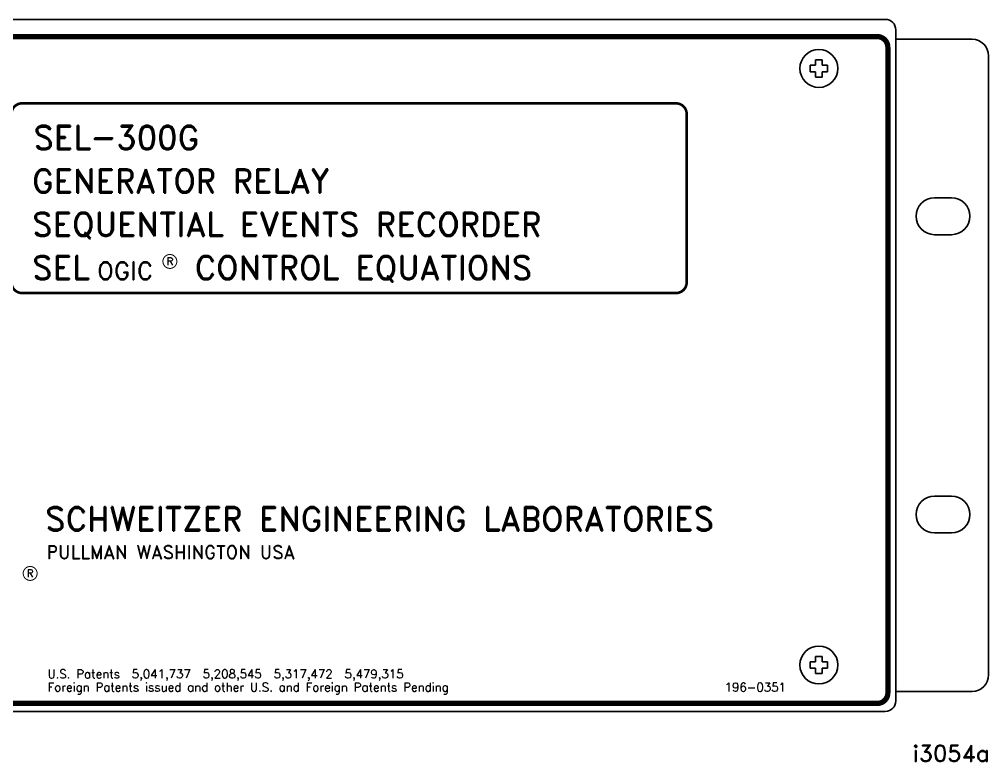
# Model space of a CAD drawing. Extents: x 2.2 to 21.2, y 5.8 to 11.4.
# Drawn here: x 13.94 to 21.25, y 5.76 to 11.36 of the extents above; entities that cross this region are included whole.
import ezdxf
from ezdxf.enums import TextEntityAlignment as Align

# ---------------------------------------------------------------- set-up
doc = ezdxf.new("R2010")
doc.units = 0
doc.header["$MEASUREMENT"] = 0
doc.layers.get('0').update_dxf_attribs({"linetype": 'CONTINUOUS'})
doc.layers.add('DWG', color=7, linetype='CONTINUOUS')
doc.styles.add('ROMAND', font='romand', dxfattribs={"height": 0.15})
doc.styles.add('ROMANS', font='ROMANS')

msp = doc.modelspace()

# ---------------------------------------------------------------- linework, layer by layer
for p, q in [((3.029, 11.36), (20.471, 11.36)), ((20.97, 10.014), (20.842, 10.014)), ((20.842, 9.736), (20.97, 9.736)), ((20.97, 7.764), (20.842, 7.764)), ((20.842, 7.486), (20.97, 7.486)), ((3.029, 6.14), (20.471, 6.14))]:
    msp.add_line(p, q)
at = {"linetype": 'CONTINUOUS'}
for p, q in [((20.55, 6.219), (20.55, 11.281)), ((19.945, 11.0551), (19.945, 11.015)), ((19.945, 11.0551), (19.995, 11.0551)), ((19.995, 11.0551), (19.995, 11.015)), ((19.9049, 10.965), (19.9049, 11.015)), ((19.9049, 11.015), (19.945, 11.015)), ((19.995, 11.015), (20.0351, 11.015)), ((20.0351, 10.965), (20.0351, 11.015)), ((19.9049, 10.965), (19.945, 10.965)), ((19.945, 10.965), (19.945, 10.9249)), ((19.945, 10.9249), (19.995, 10.9249)), ((19.995, 10.965), (19.995, 10.9249)), ((19.995, 10.965), (20.0351, 10.965)), ((19.9049, 6.465), (19.9049, 6.515)), ((19.9049, 6.515), (19.945, 6.515)), ((19.945, 6.5551), (19.945, 6.515)), ((19.945, 6.5551), (19.995, 6.5551)), ((19.995, 6.5551), (19.995, 6.515)), ((19.995, 6.515), (20.0351, 6.515)), ((20.0351, 6.465), (20.0351, 6.515)), ((19.9049, 6.465), (19.945, 6.465)), ((19.945, 6.465), (19.945, 6.4249)), ((19.995, 6.465), (19.995, 6.4249)), ((19.995, 6.465), (20.0351, 6.465)), ((19.945, 6.4249), (19.995, 6.4249))]:
    msp.add_line(p, q, dxfattribs=at)
at = {"extrusion": (0, 1, -1.83691e-16)}
for p, q in [((20.55, 11.21), (21.125, 11.21)), ((21.25, 11.085), (21.25, 6.415)), ((20.55, 6.29), (21.125, 6.29))]:
    msp.add_line(p, q, dxfattribs=at)
at = {"linetype": 'CONTINUOUS', "const_width": 0.04}
msp.add_lwpolyline([(20.49, 6.28), (20.49, 11.15, 0.414214), (20.41, 11.23), (3.09, 11.23, 0.414214), (3.01, 11.15), (3.01, 6.28, 0.414214), (3.09, 6.2), (20.41, 6.2, 0.414214)], format="xyb", close=True, dxfattribs=at)
for points, const_width in [([(13.9597, 10.7266), (18.8927, 10.7266, -0.414214), (18.9727, 10.6466), (18.9727, 9.3759, -0.414214), (18.8927, 9.2959), (13.9597, 9.2959, -0.414214), (13.8797, 9.3759), (13.8797, 10.6466, -0.414214)], 0.02), ([(15.0224, 9.534, 1), (15.1274, 9.534, 1)], 0.0075), ([(13.9686, 7.1807, 1), (14.0736, 7.1807, 1)], 0.0075)]:
    msp.add_lwpolyline(points, format="xyb", close=True, dxfattribs=dict(const_width=const_width))
for centre in [(19.97, 10.99), (19.97, 6.49)]:
    msp.add_circle(centre, 0.1432)
for centre, radius, start, end in [((20.471, 11.281), 0.079, 0, 90), ((21.125, 11.085), 0.125, 0, 90), ((20.842, 9.875), 0.139, 90, 270), ((20.97, 9.875), 0.139, 270, 90), ((20.842, 7.625), 0.139, 90, 270), ((20.97, 7.625), 0.139, 270, 90), ((21.125, 6.415), 0.125, 270, 0), ((20.471, 6.219), 0.079, 270, 360)]:
    msp.add_arc(centre, radius, start, end)

# ---------------------------------------------------------------- texts
at = {"linetype": 'CONTINUOUS'}
for s, height, style, p in [('SEL-300G', 0.18, 'ROMAND', (14.0459, 10.3787)), ('GENERATOR RELAY', 0.18, 'ROMAND', (14.0365, 10.0513)), ('SEQUENTIAL EVENTS RECORDER', 0.18, 'ROMAND', (14.0365, 9.7243)), ('SEL', 0.18, 'ROMAND', (14.0364, 9.3974)), ('CONTROL EQUATIONS', 0.18, 'ROMAND', (15.2624, 9.3973)), ('OGIC', 0.135, 'ROMAND', (14.5256, 9.396)), ('SCHWEITZER ENGINEERING LABORATORIES', 0.18, 'ROMAND', (14.1342, 7.5027)), ('PULLMAN WASHINGTON USA', 0.1, 'ROMAND', (14.1456, 7.2917)), ('196-0351', 0.065, 'ROMANS', (19.2592, 6.29))]:
    msp.add_text(s, height=height, dxfattribs=dict(at, style=style)).set_placement(p)
at = {"style": 'ROMANS'}
for p in [(15.0749, 9.534), (14.0211, 7.1807)]:
    msp.add_text('R', height=0.0575, dxfattribs=at).set_placement(p, align=Align.MIDDLE)
for s, p in [('U.S. Patents  5,041,737  5,208,545  5,317,472  5,479,315', (14.1522, 6.39)), ('Foreign Patents issued and other U.S. and Foreign Patents Pending', (14.1522, 6.29))]:
    msp.add_text(s, height=0.065, dxfattribs=at).set_placement(p)
at = {"layer": 'DWG', "style": 'ROMAND'}
msp.add_text('i3054a', height=0.125, dxfattribs=at).set_placement((21.2601, 5.7612), align=Align.RIGHT)

doc.saveas('drawing.dxf')
